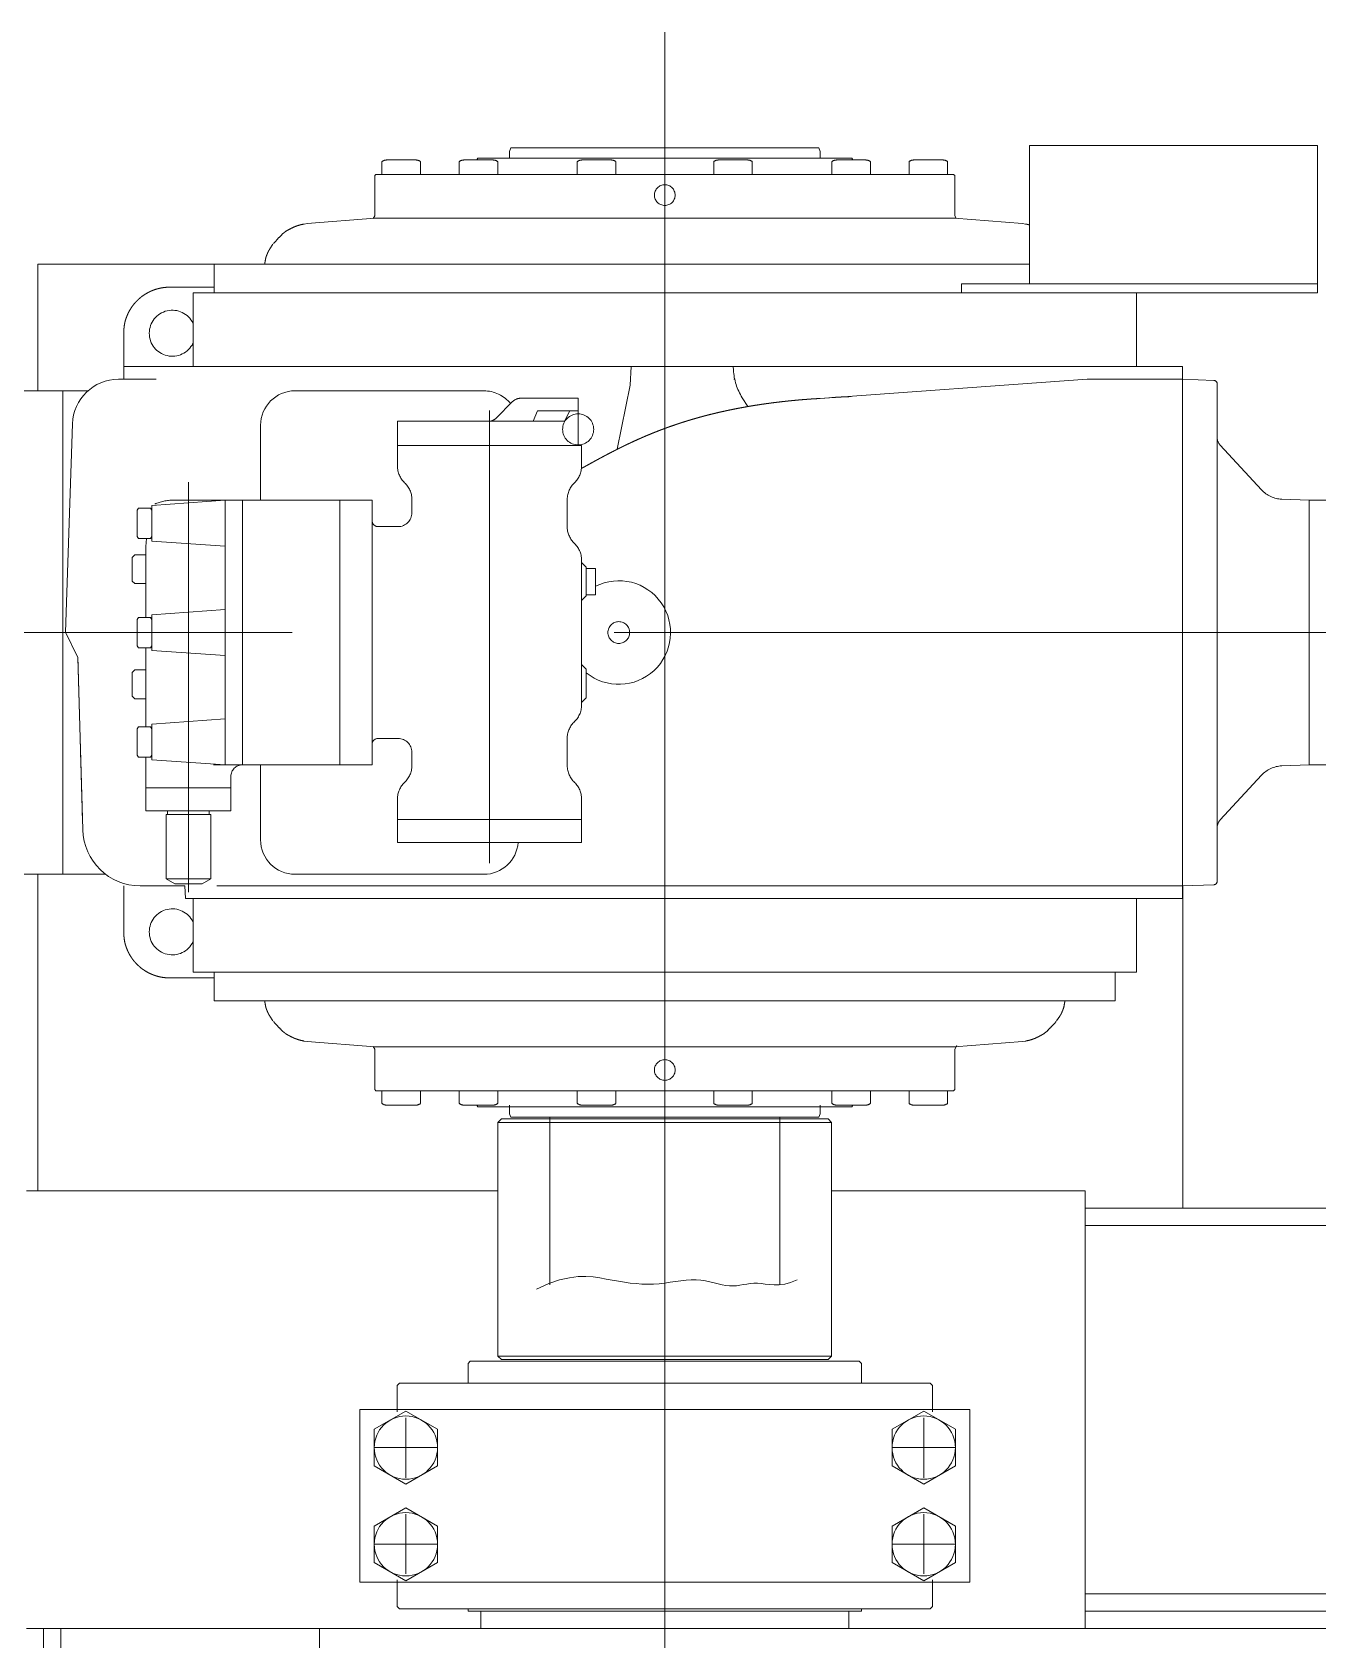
# Model space of a CAD drawing. Extents: x 475189 to 476029, y 1007718 to 1008015.
# Drawn here: x 475704.76 to 475710.75, y 1007783.23 to 1007790.72 of the extents above; entities that cross this region are included whole.
import ezdxf
from ezdxf.enums import TextEntityAlignment as Align

# ---------------------------------------------------------------- set-up
doc = ezdxf.new("R2010")
doc.units = 0
doc.header["$LTSCALE"] = 2
doc.header["$MEASUREMENT"] = 0
doc.linetypes.add('AM_ISO02W050x2', pattern=[3.75, 3, -0.75])
doc.layers.get('0').update_dxf_attribs({"linetype": 'CONTINUOUS', "lineweight": 0})
doc.layers.add('R.B', color=6, linetype='CONTINUOUS', lineweight=0)
doc.layers.add('TEXT', color=1, linetype='CONTINUOUS', lineweight=0)
doc.styles.add('ROMANS', font='ROMANS.SHX')
doc.styles.add('XT03_5', font='romans', dxfattribs={"width": 0.6, "height": 87.5})

# ---------------------------------------------------------------- blocks, each defined once
blk = doc.blocks.new('EXISTING')
at = {"color": 8, "linetype": 'AM_ISO02W050x2'}
for p, q in [((475707.7057, 1007790.7214), (475707.7057, 1007784.6778)), ((475706.982, 1007790.1663), (475706.9878, 1007790.1824)), ((475707.7057, 1007790.1824), (475706.9878, 1007790.1824)), ((475707.7057, 1007790.1824), (475708.4236, 1007790.1824)), ((475708.4294, 1007790.1663), (475708.4236, 1007790.1824)), ((475709.4051, 1007790.1931), (475709.4051, 1007789.5498)), ((475709.4051, 1007790.1931), (475710.7467, 1007790.1931)), ((475710.7467, 1007790.1931), (475710.7467, 1007789.5069)), ((475706.3882, 1007790.0591), (475706.3882, 1007790.1184)), ((475706.5454, 1007790.1261), (475706.4106, 1007790.1261)), ((475706.5679, 1007790.1184), (475706.5679, 1007790.0591)), ((475706.7477, 1007790.0591), (475706.7477, 1007790.1184)), ((475706.905, 1007790.1261), (475706.7702, 1007790.1261)), ((475706.8345, 1007790.1341), (475706.8299, 1007790.1261)), ((475706.915, 1007790.1341), (475706.8345, 1007790.1341)), ((475706.915, 1007790.1341), (475707.7057, 1007790.1341)), ((475707.7057, 1007790.1341), (475706.915, 1007790.1341)), ((475706.9275, 1007790.1184), (475706.9275, 1007790.0591)), ((475706.982, 1007790.1663), (475706.982, 1007790.1341)), ((475707.2981, 1007790.0591), (475707.2981, 1007790.1184)), ((475707.4554, 1007790.1261), (475707.3205, 1007790.1261)), ((475707.4778, 1007790.1184), (475707.4778, 1007790.0591)), ((475707.7057, 1007790.1341), (475708.4965, 1007790.1341)), ((475708.4965, 1007790.1341), (475707.7057, 1007790.1341)), ((475707.9336, 1007790.1184), (475707.9336, 1007790.0591)), ((475707.956, 1007790.1261), (475708.0909, 1007790.1261)), ((475708.1133, 1007790.0591), (475708.1133, 1007790.1184)), ((475708.4294, 1007790.1663), (475708.4294, 1007790.1341)), ((475708.4839, 1007790.1184), (475708.4839, 1007790.0591)), ((475708.4965, 1007790.1341), (475708.5769, 1007790.1341)), ((475708.5064, 1007790.1261), (475708.6412, 1007790.1261)), ((475708.5769, 1007790.1341), (475708.5815, 1007790.1261)), ((475708.6637, 1007790.0591), (475708.6637, 1007790.1184)), ((475708.8435, 1007790.1184), (475708.8435, 1007790.0591)), ((475708.866, 1007790.1261), (475709.0008, 1007790.1261)), ((475709.0233, 1007790.0591), (475709.0233, 1007790.1184)), ((475706.3601, 1007790.0591), (475706.3547, 1007790.0537)), ((475706.3601, 1007790.0591), (475706.3547, 1007790.0537)), ((475706.3547, 1007790.0537), (475706.3547, 1007789.8661)), ((475706.3547, 1007790.0537), (475706.3547, 1007789.917)), ((475706.3601, 1007790.0591), (475706.5692, 1007790.0591)), ((475706.5692, 1007790.0591), (475706.3654, 1007790.0591)), ((475706.3654, 1007790.0591), (475706.5692, 1007790.0591)), ((475706.5556, 1007790.0591), (475706.379, 1007790.0591)), ((475706.5692, 1007790.0591), (475707.7057, 1007790.0591)), ((475708.8422, 1007790.0591), (475707.7057, 1007790.0591)), ((475708.6187, 1007790.0591), (475708.5289, 1007790.0591)), ((475709.0513, 1007790.0591), (475708.8422, 1007790.0591)), ((475709.046, 1007790.0591), (475708.8422, 1007790.0591)), ((475708.8422, 1007790.0591), (475709.046, 1007790.0591)), ((475708.8558, 1007790.0591), (475709.0324, 1007790.0591)), ((475709.0513, 1007790.0591), (475709.0567, 1007790.0537)), ((475709.0513, 1007790.0591), (475709.0567, 1007790.0537)), ((475709.0567, 1007790.0537), (475709.0567, 1007789.8661)), ((475709.0567, 1007790.0537), (475709.0567, 1007789.917)), ((475706.3553, 1007789.855), (475706.04, 1007789.8299)), ((475706.3547, 1007789.8661), (475706.3477, 1007789.8539)), ((475706.3483, 1007789.855), (475709.0631, 1007789.855)), ((475709.0561, 1007789.855), (475709.3714, 1007789.8299)), ((475709.0567, 1007789.8661), (475709.0631, 1007789.855)), ((475709.3714, 1007789.8299), (475709.3865, 1007789.8278)), ((475705.8418, 1007789.6409), (475704.7851, 1007789.6409)), ((475704.7851, 1007789.6409), (475704.7851, 1007789.0512)), ((475705.607, 1007789.6404), (475709.4051, 1007789.6404)), ((475705.607, 1007789.5069), (475705.607, 1007789.6404)), ((475705.3988, 1007789.5337), (475705.3885, 1007789.5334)), ((475705.607, 1007789.5337), (475705.3988, 1007789.5337)), ((475705.5077, 1007789.5069), (475709.9037, 1007789.5069)), ((475705.5077, 1007789.5069), (475705.5077, 1007789.1638)), ((475709.0881, 1007789.5498), (475710.7467, 1007789.5498)), ((475709.0881, 1007789.5498), (475709.0881, 1007789.5069)), ((475709.9037, 1007789.5069), (475710.747, 1007789.5069)), ((475709.9037, 1007789.5069), (475709.9037, 1007789.1638)), ((475705.186, 1007789.3408), (475705.186, 1007789.1048)), ((475705.8196, 1007789.1638), (475705.186, 1007789.1638)), ((475710.1182, 1007789.1638), (475705.8204, 1007789.1638)), ((475707.5449, 1007789.078), (475707.5494, 1007789.1638)), ((475708.0256, 1007789.1479), (475708.0248, 1007789.1638)), ((475710.1182, 1007788.8461), (475710.1182, 1007789.1638)), ((475705.1603, 1007789.1048), (475705.3358, 1007789.1048)), ((475707.5449, 1007789.078), (475707.484, 1007788.7789)), ((475707.5449, 1007789.078), (475707.484, 1007788.7789)), ((475707.5453, 1007789.1048), (475707.5463, 1007789.1048)), ((475708.0279, 1007789.1048), (475708.0293, 1007789.1048)), ((475709.6732, 1007789.1048), (475708.4302, 1007789.0156)), ((475710.1182, 1007789.1048), (475709.6732, 1007789.1048)), ((475710.1182, 1007789.1048), (475710.1182, 1007786.746)), ((475710.1182, 1007789.1048), (475710.2635, 1007789.0997)), ((475710.279, 1007786.7671), (475710.279, 1007789.0837)), ((475704.9015, 1007789.0512), (475704.7085, 1007789.0512)), ((475705.0185, 1007789.0512), (475704.9015, 1007789.0512)), ((475704.9015, 1007788.8443), (475704.9015, 1007789.0512)), ((475706.4227, 1007789.0512), (475705.9831, 1007789.0512)), ((475706.4227, 1007789.0512), (475706.8623, 1007789.0512)), ((475706.9968, 1007789.0007), (475706.9205, 1007788.9244)), ((475707.302, 1007789.0164), (475707.0347, 1007789.0164)), ((475707.302, 1007788.9574), (475707.302, 1007789.0164)), ((475708.0666, 1007789.0189), (475708.0925, 1007788.9779)), ((475708.0666, 1007789.0189), (475708.0925, 1007788.9779)), ((475708.4302, 1007789.0156), (475708.4188, 1007789.015)), ((475708.4302, 1007789.0156), (475708.4188, 1007789.015)), ((475708.429, 1007789.0155), (475708.4895, 1007789.0201)), ((475708.4844, 1007789.0198), (475708.4901, 1007789.0201)), ((475706.9053, 1007788.9091), (475706.4603, 1007788.9091)), ((475706.4603, 1007788.7966), (475706.4603, 1007788.9091)), ((475706.8892, 1007788.9592), (475706.8892, 1007786.8515)), ((475706.9053, 1007788.9091), (475706.9053, 1007788.9091)), ((475707.0929, 1007788.9091), (475706.9054, 1007788.9091)), ((475707.1133, 1007788.9574), (475707.0929, 1007788.9091)), ((475707.0929, 1007788.9091), (475707.2377, 1007788.9091)), ((475707.1133, 1007788.9574), (475707.302, 1007788.9574)), ((475707.2377, 1007788.9091), (475707.2634, 1007788.9574)), ((475707.302, 1007788.9574), (475707.302, 1007788.7966)), ((475704.9015, 1007787.9254), (475704.9015, 1007788.8443)), ((475704.946, 1007788.8975), (475704.9139, 1007787.9272)), ((475705.8223, 1007788.8904), (475705.8223, 1007788.5419)), ((475710.1182, 1007787.9254), (475710.1182, 1007788.8461)), ((475706.4603, 1007788.7966), (475707.3181, 1007788.7966)), ((475706.4603, 1007788.7001), (475706.4603, 1007788.7966)), ((475707.3181, 1007788.7966), (475707.3181, 1007788.7001)), ((475710.4861, 1007788.5894), (475710.2932, 1007788.7982)), ((475705.4864, 1007786.7158), (475705.4864, 1007788.6261)), ((475705.6575, 1007788.5419), (475705.3153, 1007788.5178)), ((475705.6575, 1007788.5419), (475705.4162, 1007788.5419)), ((475705.6575, 1007788.5419), (475705.4162, 1007788.5419)), ((475706.1923, 1007788.5419), (475705.6026, 1007788.5419)), ((475705.6026, 1007788.5419), (475706.1923, 1007788.5419)), ((475705.6026, 1007788.5419), (475706.1923, 1007788.5419)), ((475706.1655, 1007788.5419), (475705.6294, 1007788.5419)), ((475705.6575, 1007787.3089), (475705.6575, 1007788.5419)), ((475705.6575, 1007787.3089), (475705.6575, 1007788.5419)), ((475705.6575, 1007788.5419), (475705.7379, 1007788.5419)), ((475705.6575, 1007788.5419), (475705.7379, 1007788.5419)), ((475705.7379, 1007788.5419), (475705.7379, 1007787.3089)), ((475706.1923, 1007787.3089), (475706.1923, 1007788.5419)), ((475706.1923, 1007788.5419), (475706.3424, 1007788.5419)), ((475706.1923, 1007788.5419), (475706.3424, 1007788.5419)), ((475706.3424, 1007788.5419), (475706.3424, 1007788.4454)), ((475706.5273, 1007788.4829), (475706.5273, 1007788.5458)), ((475707.2511, 1007788.5458), (475707.2511, 1007788.4186)), ((475710.7079, 1007788.5419), (475710.5799, 1007788.5464)), ((475710.7079, 1007788.5419), (475710.7079, 1007787.3089)), ((475710.7079, 1007788.5419), (475710.8687, 1007788.5419)), ((475705.2533, 1007788.5054), (475705.2479, 1007788.496)), ((475705.2479, 1007788.373), (475705.2479, 1007788.496)), ((475705.2533, 1007788.5054), (475705.3099, 1007788.5054)), ((475705.3099, 1007788.5054), (475705.3153, 1007788.496)), ((475705.3153, 1007788.5178), (475705.3153, 1007788.3516)), ((475706.3424, 1007788.4454), (475706.3424, 1007787.4054)), ((475706.3692, 1007788.4186), (475706.463, 1007788.4186)), ((475705.2532, 1007788.3639), (475705.2479, 1007788.373)), ((475705.31, 1007788.3639), (475705.2532, 1007788.3639)), ((475705.2885, 1007788.3275), (475705.2885, 1007787.9961)), ((475705.31, 1007788.3639), (475705.3153, 1007788.373)), ((475705.3153, 1007788.3516), (475705.6575, 1007788.3275)), ((475705.2364, 1007788.2873), (475705.2242, 1007788.2754)), ((475705.2242, 1007788.2754), (475705.2242, 1007788.1651)), ((475705.2885, 1007788.2873), (475705.2364, 1007788.2873)), ((475707.3181, 1007787.588), (475707.3181, 1007788.2628)), ((475707.3395, 1007788.2296), (475707.3181, 1007788.2511)), ((475705.2242, 1007788.1651), (475705.2364, 1007788.1532)), ((475707.3395, 1007788.0956), (475707.3395, 1007788.2296)), ((475707.3395, 1007788.2243), (475707.3824, 1007788.2243)), ((475707.3824, 1007788.2243), (475707.3824, 1007788.101)), ((475705.2364, 1007788.1532), (475705.2885, 1007788.1532)), ((475707.3181, 1007788.0742), (475707.3395, 1007788.0956)), ((475707.3824, 1007788.101), (475707.3395, 1007788.101)), ((475705.6575, 1007788.0326), (475705.3153, 1007788.0085)), ((475705.3153, 1007788.0085), (475705.3153, 1007787.8423)), ((475705.2533, 1007787.9961), (475705.2479, 1007787.9867)), ((475705.2479, 1007787.8637), (475705.2479, 1007787.9867)), ((475705.2533, 1007787.9961), (475705.3099, 1007787.9961)), ((475705.3099, 1007787.9961), (475705.3153, 1007787.9867)), ((475713.4695, 1007787.9254), (475703.6916, 1007787.9254)), ((475704.9015, 1007787.0065), (475704.9015, 1007787.9254)), ((475704.9139, 1007787.9272), (475704.9714, 1007787.8089)), ((475705.2532, 1007787.8546), (475705.2479, 1007787.8637)), ((475705.31, 1007787.8546), (475705.3153, 1007787.8637)), ((475710.1182, 1007787.0047), (475710.1182, 1007787.9254)), ((475704.9941, 1007787.0064), (475704.9714, 1007787.8089)), ((475705.31, 1007787.8546), (475705.2532, 1007787.8546)), ((475705.2885, 1007787.8546), (475705.2885, 1007787.4868)), ((475705.3153, 1007787.8423), (475705.6575, 1007787.8182)), ((475705.2364, 1007787.7512), (475705.2242, 1007787.7393)), ((475705.2242, 1007787.7393), (475705.2242, 1007787.629)), ((475705.2885, 1007787.7512), (475705.2364, 1007787.7512)), ((475707.3181, 1007787.7766), (475707.3395, 1007787.7552)), ((475707.3395, 1007787.7552), (475707.3395, 1007787.6212)), ((475705.2242, 1007787.629), (475705.2364, 1007787.6171)), ((475705.2364, 1007787.6171), (475705.2885, 1007787.6171)), ((475707.3395, 1007787.6212), (475707.3181, 1007787.5997)), ((475705.2533, 1007787.4868), (475705.2479, 1007787.4774)), ((475705.2533, 1007787.4868), (475705.3099, 1007787.4868)), ((475705.3099, 1007787.4868), (475705.3153, 1007787.4774)), ((475705.6575, 1007787.5233), (475705.3153, 1007787.4992)), ((475705.3153, 1007787.4992), (475705.3153, 1007787.333)), ((475705.2479, 1007787.3544), (475705.2479, 1007787.4774)), ((475706.3692, 1007787.4322), (475706.463, 1007787.4322)), ((475707.2511, 1007787.305), (475707.2511, 1007787.4322)), ((475705.2532, 1007787.3453), (475705.2479, 1007787.3544)), ((475705.31, 1007787.3453), (475705.2532, 1007787.3453)), ((475705.2885, 1007787.3453), (475705.2885, 1007787.2017)), ((475705.31, 1007787.3453), (475705.3153, 1007787.3544)), ((475706.3424, 1007787.3089), (475706.3424, 1007787.4054)), ((475706.5273, 1007787.3679), (475706.5273, 1007787.305)), ((475705.3153, 1007787.333), (475705.6575, 1007787.3089)), ((475706.1923, 1007787.3089), (475705.6026, 1007787.3089)), ((475705.8223, 1007786.9604), (475705.8223, 1007787.3089)), ((475706.1923, 1007787.3089), (475706.3424, 1007787.3089)), ((475710.4861, 1007787.2614), (475710.2932, 1007787.0526)), ((475710.7079, 1007787.3089), (475710.5799, 1007787.3044)), ((475710.8687, 1007787.3089), (475710.7079, 1007787.3089)), ((475705.2885, 1007787.0944), (475705.2885, 1007787.2017)), ((475705.2885, 1007787.2017), (475705.6843, 1007787.2017)), ((475705.6843, 1007787.2017), (475705.6843, 1007787.2553)), ((475705.6843, 1007787.2017), (475705.6843, 1007787.0944)), ((475706.4603, 1007787.1507), (475706.4603, 1007787.0542)), ((475707.3181, 1007787.0542), (475707.3181, 1007787.1507)), ((475705.6843, 1007787.0944), (475705.2885, 1007787.0944)), ((475705.3823, 1007787.0773), (475705.3823, 1007786.7788)), ((475705.3893, 1007787.0773), (475705.3823, 1007787.0773)), ((475705.3893, 1007787.0773), (475705.3893, 1007787.0944)), ((475705.5835, 1007787.0773), (475705.3893, 1007787.0773)), ((475705.5835, 1007787.0944), (475705.5835, 1007787.0773)), ((475705.5835, 1007787.0773), (475705.5905, 1007787.0773)), ((475705.5905, 1007787.0773), (475705.5905, 1007786.7788)), ((475706.4603, 1007787.0542), (475707.3181, 1007787.0542)), ((475706.4603, 1007787.0542), (475706.4603, 1007786.947)), ((475707.3181, 1007786.947), (475707.3181, 1007787.0542)), ((475704.9015, 1007786.7996), (475704.9015, 1007787.0065)), ((475710.1182, 1007786.687), (475710.1182, 1007787.0047)), ((475706.4603, 1007786.947), (475707.3181, 1007786.947)), ((475704.9015, 1007786.7996), (475704.7085, 1007786.7996)), ((475704.7851, 1007786.7996), (475704.7851, 1007785.3253)), ((475705.1012, 1007786.7996), (475704.9015, 1007786.7996)), ((475705.186, 1007786.51), (475705.186, 1007786.746)), ((475705.4697, 1007786.746), (475705.262, 1007786.746)), ((475705.4225, 1007786.7556), (475705.3823, 1007786.7788)), ((475705.3823, 1007786.7788), (475705.5905, 1007786.7788)), ((475705.3823, 1007786.7788), (475705.5905, 1007786.7788)), ((475705.5503, 1007786.7556), (475705.4225, 1007786.7556)), ((475705.4728, 1007786.687), (475705.4697, 1007786.746)), ((475705.5503, 1007786.7556), (475705.5905, 1007786.7788)), ((475705.6191, 1007786.746), (475710.1182, 1007786.746)), ((475706.4227, 1007786.7996), (475705.9831, 1007786.7996)), ((475706.4227, 1007786.7996), (475706.8623, 1007786.7996)), ((475706.4227, 1007786.7996), (475706.8623, 1007786.7996)), ((475710.1182, 1007786.746), (475710.2635, 1007786.7511)), ((475710.1193, 1007786.746), (475710.1193, 1007785.2449)), ((475705.8196, 1007786.687), (475705.4728, 1007786.687)), ((475705.5077, 1007786.3439), (475705.5077, 1007786.687)), ((475710.1182, 1007786.687), (475705.8204, 1007786.687)), ((475709.9037, 1007786.3439), (475709.9037, 1007786.687)), ((475705.3988, 1007786.3171), (475705.3885, 1007786.3174)), ((475705.607, 1007786.3171), (475705.3988, 1007786.3171)), ((475705.5077, 1007786.3439), (475709.9037, 1007786.3439)), ((475705.607, 1007786.3439), (475705.607, 1007786.2104)), ((475709.8044, 1007786.3439), (475709.8044, 1007786.2104)), ((475705.607, 1007786.2104), (475709.8044, 1007786.2104)), ((475705.7484, 1007786.2104), (475705.7484, 1007786.2104)), ((475706.3553, 1007785.9958), (475706.04, 1007786.0209)), ((475706.3547, 1007785.9847), (475706.3477, 1007785.9969)), ((475706.3483, 1007785.9958), (475707.7276, 1007785.9958)), ((475706.3483, 1007785.9958), (475709.0631, 1007785.9958)), ((475707.7057, 1007785.9958), (475709.0631, 1007785.9958)), ((475709.0561, 1007785.9958), (475709.3714, 1007786.0209)), ((475709.0567, 1007785.9847), (475709.0666, 1007786.0019)), ((475706.3547, 1007785.7971), (475706.3547, 1007785.9847)), ((475706.3547, 1007785.7971), (475706.3547, 1007785.9338)), ((475709.0567, 1007785.7971), (475709.0567, 1007785.9847)), ((475709.0567, 1007785.7971), (475709.0567, 1007785.9338)), ((475706.3601, 1007785.7917), (475706.3547, 1007785.7971)), ((475706.3601, 1007785.7917), (475706.3547, 1007785.7971)), ((475706.3601, 1007785.7917), (475706.5692, 1007785.7917)), ((475706.3654, 1007785.7917), (475706.5692, 1007785.7917)), ((475706.5692, 1007785.7917), (475706.3654, 1007785.7917)), ((475706.5556, 1007785.7917), (475706.379, 1007785.7917)), ((475706.3882, 1007785.7917), (475706.3882, 1007785.7324)), ((475706.5679, 1007785.7324), (475706.5679, 1007785.7917)), ((475706.5692, 1007785.7917), (475707.7057, 1007785.7917)), ((475706.7477, 1007785.7917), (475706.7477, 1007785.7324)), ((475706.9275, 1007785.7324), (475706.9275, 1007785.7917)), ((475707.2981, 1007785.7917), (475707.2981, 1007785.7324)), ((475707.4778, 1007785.7324), (475707.4778, 1007785.7917)), ((475708.8422, 1007785.7917), (475707.7057, 1007785.7917)), ((475707.9336, 1007785.7324), (475707.9336, 1007785.7917)), ((475708.1133, 1007785.7917), (475708.1133, 1007785.7324)), ((475708.4839, 1007785.7324), (475708.4839, 1007785.7917)), ((475708.6187, 1007785.7917), (475708.5289, 1007785.7917)), ((475708.6637, 1007785.7917), (475708.6637, 1007785.7324)), ((475708.8422, 1007785.7917), (475709.046, 1007785.7917)), ((475709.046, 1007785.7917), (475708.8422, 1007785.7917)), ((475709.0513, 1007785.7917), (475708.8422, 1007785.7917)), ((475708.8435, 1007785.7324), (475708.8435, 1007785.7917)), ((475708.8558, 1007785.7917), (475709.0324, 1007785.7917)), ((475709.0233, 1007785.7917), (475709.0233, 1007785.7324)), ((475709.0513, 1007785.7917), (475709.0567, 1007785.7971)), ((475709.0513, 1007785.7917), (475709.0567, 1007785.7971)), ((475706.5454, 1007785.7247), (475706.4106, 1007785.7247)), ((475706.905, 1007785.7247), (475706.7702, 1007785.7247)), ((475706.8345, 1007785.7167), (475706.8299, 1007785.7247)), ((475706.915, 1007785.7167), (475706.8345, 1007785.7167)), ((475707.7057, 1007785.7167), (475706.915, 1007785.7167)), ((475706.915, 1007785.7167), (475707.7057, 1007785.7167)), ((475706.982, 1007785.6845), (475706.982, 1007785.7247)), ((475706.982, 1007785.6845), (475706.982, 1007785.7247)), ((475706.982, 1007785.6845), (475706.982, 1007785.7167)), ((475707.4554, 1007785.7247), (475707.3205, 1007785.7247)), ((475708.4965, 1007785.7167), (475707.7057, 1007785.7167)), ((475707.7057, 1007785.7167), (475708.4965, 1007785.7167)), ((475707.956, 1007785.7247), (475708.0909, 1007785.7247)), ((475708.4294, 1007785.6845), (475708.4294, 1007785.7247)), ((475708.4294, 1007785.6845), (475708.4294, 1007785.7167)), ((475708.4965, 1007785.7167), (475708.5769, 1007785.7167)), ((475708.5064, 1007785.7247), (475708.6412, 1007785.7247)), ((475708.5769, 1007785.7167), (475708.5815, 1007785.7247)), ((475708.866, 1007785.7247), (475709.0008, 1007785.7247)), ((475706.9284, 1007785.6443), (475706.9444, 1007785.6604)), ((475706.9284, 1007785.6443), (475707.7057, 1007785.6443)), ((475706.9284, 1007785.6443), (475706.9284, 1007784.556)), ((475707.7057, 1007785.6604), (475706.9444, 1007785.6604)), ((475706.982, 1007785.6845), (475706.9878, 1007785.6684)), ((475706.982, 1007785.6845), (475706.9878, 1007785.6684)), ((475706.982, 1007785.6845), (475706.9878, 1007785.6684)), ((475707.7057, 1007785.6684), (475706.9878, 1007785.6684)), ((475707.7057, 1007785.6684), (475706.9878, 1007785.6684)), ((475707.7057, 1007785.6684), (475706.9878, 1007785.6684)), ((475707.1696, 1007785.6684), (475707.1696, 1007784.8881)), ((475707.7057, 1007785.6684), (475708.4236, 1007785.6684)), ((475707.7057, 1007785.6684), (475708.4236, 1007785.6684)), ((475707.7057, 1007785.6604), (475708.467, 1007785.6604)), ((475708.483, 1007785.6443), (475707.7057, 1007785.6443)), ((475708.2418, 1007785.6684), (475708.2418, 1007784.8881)), ((475708.4294, 1007785.6845), (475708.4236, 1007785.6684)), ((475708.4294, 1007785.6845), (475708.4236, 1007785.6684)), ((475708.483, 1007785.6443), (475708.467, 1007785.6604)), ((475708.483, 1007785.6443), (475708.483, 1007784.556)), ((475706.9284, 1007785.3253), (475704.7315, 1007785.3253)), ((475709.6636, 1007785.3253), (475708.483, 1007785.3253)), ((475709.6636, 1007785.3253), (475709.6636, 1007783.2881)), ((475707.7057, 1007784.5706), (475707.7057, 1007783.9198)), ((475706.789, 1007784.5211), (475706.7997, 1007784.5319)), ((475706.789, 1007784.5211), (475706.789, 1007784.43)), ((475706.7997, 1007784.5319), (475707.7057, 1007784.5319)), ((475706.9284, 1007784.556), (475707.7057, 1007784.556)), ((475706.9284, 1007784.556), (475706.9444, 1007784.5399)), ((475707.7057, 1007784.5399), (475706.9444, 1007784.5399)), ((475708.483, 1007784.556), (475707.7057, 1007784.556)), ((475707.7057, 1007784.5399), (475708.467, 1007784.5399)), ((475708.6117, 1007784.5319), (475707.7057, 1007784.5319)), ((475708.483, 1007784.556), (475708.467, 1007784.5399)), ((475708.6224, 1007784.5211), (475708.6117, 1007784.5319)), ((475708.6224, 1007784.5211), (475708.6224, 1007784.43)), ((475706.47, 1007784.43), (475706.4593, 1007784.4193)), ((475706.4593, 1007784.296), (475706.4593, 1007784.4193)), ((475707.7057, 1007784.43), (475706.47, 1007784.43)), ((475707.7057, 1007784.43), (475708.9414, 1007784.43)), ((475708.9414, 1007784.43), (475708.9521, 1007784.4193)), ((475708.9521, 1007784.296), (475708.9521, 1007784.4193)), ((475707.7057, 1007784.3067), (475706.285, 1007784.3067)), ((475706.285, 1007784.3067), (475706.285, 1007783.5026)), ((475706.4995, 1007783.9891), (475706.4995, 1007784.2679)), ((475707.7057, 1007784.3067), (475709.1264, 1007784.3067)), ((475708.9119, 1007783.9891), (475708.9119, 1007784.2679)), ((475709.1264, 1007784.3067), (475709.1264, 1007783.5026)), ((475706.352, 1007784.1298), (475706.6469, 1007784.1298)), ((475709.0594, 1007784.1298), (475708.7645, 1007784.1298)), ((475706.4995, 1007783.8201), (475706.4995, 1007783.5413)), ((475708.9119, 1007783.8201), (475708.9119, 1007783.5413)), ((475706.6469, 1007783.6795), (475706.352, 1007783.6795)), ((475708.7645, 1007783.6795), (475709.0594, 1007783.6795)), ((475707.7057, 1007783.5026), (475706.285, 1007783.5026)), ((475706.4593, 1007783.5133), (475706.4593, 1007783.39)), ((475707.7057, 1007783.5026), (475709.1264, 1007783.5026)), ((475708.9521, 1007783.5133), (475708.9521, 1007783.39)), ((475706.47, 1007783.3792), (475706.4593, 1007783.39)), ((475707.7057, 1007783.3792), (475706.47, 1007783.3792)), ((475706.789, 1007783.3685), (475706.789, 1007783.3792)), ((475707.7057, 1007783.3685), (475706.789, 1007783.3685)), ((475706.8479, 1007783.3685), (475706.8479, 1007783.2881)), ((475707.7057, 1007783.3792), (475708.9414, 1007783.3792)), ((475707.7057, 1007783.3685), (475708.6224, 1007783.3685)), ((475708.5635, 1007783.3685), (475708.5635, 1007783.2881)), ((475708.6224, 1007783.3685), (475708.6224, 1007783.3792)), ((475708.9414, 1007783.3792), (475708.9521, 1007783.39)), ((475709.6636, 1007783.2881), (475704.7315, 1007783.2881)), ((475704.8923, 1007783.2881), (475704.8923, 1007762.2729)), ((475706.0974, 1007783.2881), (475706.0974, 1007781.0901))]:
    blk.add_line(p, q, dxfattribs=at)
at = {"color": 8}
for p, q in [((475707.7057, 1007787.9254), (475707.7057, 1007755.384)), ((475715.6948, 1007785.2449), (475709.6636, 1007785.2449)), ((475715.6948, 1007785.1645), (475709.6636, 1007785.1645)), ((475715.6948, 1007783.449), (475709.6636, 1007783.449)), ((475715.6948, 1007783.3685), (475709.6636, 1007783.3685)), ((475704.8119, 1007783.2881), (475704.8119, 1007762.2729)), ((475706.0974, 1007783.2881), (475730.1963, 1007783.2881))]:
    blk.add_line(p, q, dxfattribs=at)
at = {"color": 8, "linetype": 'AM_ISO02W050x2'}
for points in [[(475706.04, 1007789.8299), (475706.0249, 1007789.8278, -0.018381), (475706.0098, 1007789.8246, -0.016567), (475705.9949, 1007789.8204, -0.017733), (475705.98, 1007789.8148, -0.021459), (475705.9653, 1007789.8079, -0.01681), (475705.9516, 1007789.8007, -0.006723), (475705.9394, 1007789.7936, -0.022811), (475705.9254, 1007789.7826, -0.039144), (475705.9065, 1007789.7636, -0.019723), (475705.8831, 1007789.7374, -0.010477)], [(475705.8802, 1007789.7334), (475705.8659, 1007789.7126, -0.011816), (475705.8621, 1007789.7062, -0.010758), (475705.8585, 1007789.6997, -0.011701), (475705.8553, 1007789.6929, -0.014081), (475705.8523, 1007789.6857, -0.010844), (475705.8497, 1007789.6789, -0.003979), (475705.8475, 1007789.6726, -0.015045), (475705.8455, 1007789.6644, -0.025873), (475705.8433, 1007789.6517, -0.00867), (475705.8418, 1007789.6404, -0.006785)], [(475705.8802, 1007786.1174), (475705.8659, 1007786.1382, 0.011816), (475705.8621, 1007786.1446, 0.010758), (475705.8585, 1007786.1511, 0.011701), (475705.8553, 1007786.1579, 0.014081), (475705.8523, 1007786.1651, 0.010844), (475705.8497, 1007786.1719, 0.003979), (475705.8475, 1007786.1782, 0.015045), (475705.8455, 1007786.1864, 0.025873), (475705.8433, 1007786.1991, 0.00867), (475705.8418, 1007786.2104, 0.006785)], [(475709.5312, 1007786.1174), (475709.5455, 1007786.1382, -0.011816), (475709.5493, 1007786.1446, -0.010758), (475709.5529, 1007786.1511, -0.011701), (475709.5561, 1007786.1579, -0.014081), (475709.5591, 1007786.1651, -0.010844), (475709.5617, 1007786.1719, -0.003979), (475709.5639, 1007786.1782, -0.015045), (475709.5659, 1007786.1864, -0.025873), (475709.5681, 1007786.1991, -0.00867), (475709.5696, 1007786.2104, -0.006785)], [(475706.04, 1007786.0209), (475706.0249, 1007786.023, 0.018381), (475706.0098, 1007786.0262, 0.016567), (475705.9949, 1007786.0304, 0.017733), (475705.98, 1007786.036, 0.021459), (475705.9653, 1007786.0429, 0.01681), (475705.9516, 1007786.0501, 0.006723), (475705.9394, 1007786.0572, 0.022811), (475705.9254, 1007786.0682, 0.039144), (475705.9065, 1007786.0872, 0.019723), (475705.8831, 1007786.1134, 0.010477)], [(475709.3714, 1007786.0209), (475709.3865, 1007786.023, -0.018381), (475709.4016, 1007786.0262, -0.016567), (475709.4165, 1007786.0304, -0.017733), (475709.4314, 1007786.036, -0.021459), (475709.4461, 1007786.0429, -0.01681), (475709.4598, 1007786.0501, -0.006723), (475709.472, 1007786.0572, -0.022811), (475709.486, 1007786.0682, -0.039144), (475709.5049, 1007786.0872, -0.019723), (475709.5283, 1007786.1134, -0.010477)]]:
    blk.add_lwpolyline(points, format="xyb", dxfattribs=at)
blk.add_lwpolyline([(475707.1075, 1007784.8683), (475707.165, 1007784.8933), (475707.2159, 1007784.9105), (475707.2612, 1007784.9211), (475707.3016, 1007784.9262), (475707.338, 1007784.927), (475707.3714, 1007784.9247), (475707.4024, 1007784.9202), (475707.432, 1007784.9148), (475707.461, 1007784.9095), (475707.4894, 1007784.9045), (475707.5174, 1007784.9), (475707.545, 1007784.8963), (475707.5722, 1007784.8933), (475707.5992, 1007784.8914), (475707.6259, 1007784.8906), (475707.6523, 1007784.8911), (475707.6787, 1007784.893), (475707.7048, 1007784.8959), (475707.7305, 1007784.8995), (475707.7559, 1007784.9032), (475707.7808, 1007784.9067), (475707.8051, 1007784.9095), (475707.8288, 1007784.9111), (475707.8517, 1007784.9112), (475707.8738, 1007784.9095), (475707.8952, 1007784.9063), (475707.9157, 1007784.902), (475707.9355, 1007784.8972), (475707.9546, 1007784.8924), (475707.973, 1007784.8881), (475707.9907, 1007784.8846), (475708.0078, 1007784.8827), (475708.0242, 1007784.8824), (475708.0403, 1007784.8837), (475708.056, 1007784.8859), (475708.0717, 1007784.8886), (475708.0875, 1007784.8914), (475708.1035, 1007784.8937), (475708.1199, 1007784.8951), (475708.137, 1007784.8951), (475708.1548, 1007784.8935), (475708.1737, 1007784.891), (475708.1939, 1007784.8886), (475708.2155, 1007784.8871), (475708.2389, 1007784.8877), (475708.2643, 1007784.8911), (475708.2919, 1007784.8984), (475708.322, 1007784.9105)], dxfattribs=at)
for points in [[(475706.6469, 1007784.2149), (475706.4995, 1007784.3), (475706.352, 1007784.2149), (475706.352, 1007784.0447), (475706.4995, 1007783.9596), (475706.6469, 1007784.0447)], [(475708.7645, 1007784.2149), (475708.9119, 1007784.3), (475709.0594, 1007784.2149), (475709.0594, 1007784.0447), (475708.9119, 1007783.9596), (475708.7645, 1007784.0447)], [(475706.6469, 1007783.5943), (475706.4995, 1007783.5092), (475706.352, 1007783.5943), (475706.352, 1007783.7646), (475706.4995, 1007783.8497), (475706.6469, 1007783.7646)], [(475708.7645, 1007783.5943), (475708.9119, 1007783.5092), (475709.0594, 1007783.5943), (475709.0594, 1007783.7646), (475708.9119, 1007783.8497), (475708.7645, 1007783.7646)]]:
    blk.add_lwpolyline(points, close=True, dxfattribs=at)
for centre, radius in [((475707.7057, 1007789.9626), 0.0482), ((475707.302, 1007788.8717), 0.0724), ((475707.4913, 1007787.9254), 0.0509), ((475707.7057, 1007785.8882), 0.0482)]:
    blk.add_circle(centre, radius, dxfattribs=at)
for centre, radius, start, end in [((475706.4106, 1007790.0895), 0.0366, 90, 127.87886), ((475706.5454, 1007790.0895), 0.0366, 52.12114, 90), ((475706.7702, 1007790.0895), 0.0366, 90, 127.87886), ((475706.905, 1007790.0895), 0.0366, 52.12114, 90), ((475707.3205, 1007790.0895), 0.0366, 90, 127.87886), ((475707.4554, 1007790.0895), 0.0366, 52.12114, 90), ((475707.956, 1007790.0895), 0.0366, 90, 127.87886), ((475708.0909, 1007790.0895), 0.0366, 52.12114, 90), ((475708.5064, 1007790.0895), 0.0366, 90, 127.87886), ((475708.6412, 1007790.0895), 0.0366, 52.12114, 90), ((475708.866, 1007790.0895), 0.0366, 90, 127.87886), ((475709.0008, 1007790.0895), 0.0366, 52.12114, 90), ((475709.3506, 1007789.6218), 0.2091, 75.89333, 80.10541), ((475709.3448, 1007789.5974), 0.2341, 75.07825, 75.97837), ((475705.3997, 1007789.318), 0.216, 117.47357, 120.20231), ((475705.3993, 1007789.3181), 0.2157, 114.6711, 117.39778), ((475705.3993, 1007789.3184), 0.2155, 111.98607, 114.71211), ((475705.3991, 1007789.3183), 0.2154, 109.19155, 111.91493), ((475705.3992, 1007789.3184), 0.2154, 106.50781, 109.23079), ((475705.3989, 1007789.3184), 0.2153, 103.71456, 106.4388), ((475705.3991, 1007789.3185), 0.2153, 101.03119, 103.75846), ((475705.3987, 1007789.3191), 0.2146, 98.22915, 100.96914), ((475705.399, 1007789.3185), 0.2152, 95.53971, 98.27582), ((475705.399, 1007789.3152), 0.2185, 92.74531, 95.44611), ((475705.4003, 1007789.318), 0.2163, 147.68965, 150.40136), ((475705.3962, 1007789.3213), 0.2111, 145.07356, 147.8622), ((475705.3992, 1007789.3189), 0.215, 142.25826, 144.99458), ((475705.4003, 1007789.3181), 0.2164, 139.54423, 142.26399), ((475705.399, 1007789.3189), 0.2148, 136.74137, 139.48657), ((475705.3993, 1007789.3189), 0.215, 134.04689, 136.79718), ((475705.3993, 1007789.3186), 0.2152, 131.22349, 133.98), ((475705.4, 1007789.318), 0.2162, 128.51542, 131.26662), ((475705.4002, 1007789.3173), 0.2169, 125.69236, 128.43664), ((475705.3998, 1007789.3181), 0.2159, 122.98513, 125.73631), ((475705.3996, 1007789.3179), 0.216, 120.17265, 122.90996), ((475705.3521, 1007789.3337), 0.1657, 168.28858, 174.52514), ((475705.3723, 1007789.3303), 0.1862, 164.91751, 168.50753), ((475705.7674, 1007789.1871), 0.6059, 160.70622, 161.56554), ((475705.4089, 1007789.3133), 0.2259, 158.32711, 160.8635), ((475705.3696, 1007789.3333), 0.182, 156.2755, 159.61452), ((475705.3972, 1007789.3207), 0.2124, 153.35492, 156.14792), ((475705.4127, 1007789.3112), 0.2305, 150.44434, 152.97682), ((475705.4112, 1007789.3193), 0.1072, 25.8421, 334.1579), ((475705.6303, 1007789.2874), 0.4475, 172.01891, 173.14921), ((475708.2933, 1007789.1619), 0.2681, 183, 212.24995), ((475705.1603, 1007788.8904), 0.2144, 90, 178.10391), ((475710.2629, 1007789.0837), 0.0161, 0, 88), ((475705.9831, 1007788.8904), 0.1608, 90, 180), ((475706.8623, 1007788.8904), 0.1608, 38.88008, 90), ((475706.8623, 1007788.8904), 0.1608, 38.88008, 90), ((475707.0347, 1007788.9628), 0.0536, 90, 135.00009), ((475708.5445, 1007786.3739), 2.6429, 99.1813, 99.44553), ((475708.5445, 1007786.3739), 2.6429, 99.1813, 99.44553), ((475708.5402, 1007786.3995), 2.6169, 98.90971, 99.17645), ((475708.5402, 1007786.3995), 2.6169, 98.90971, 99.17645), ((475708.5425, 1007786.3861), 2.6305, 98.64993, 98.91505), ((475708.5425, 1007786.3861), 2.6305, 98.64993, 98.91505), ((475708.5507, 1007786.329), 2.6883, 98.37968, 98.63899), ((475708.5507, 1007786.329), 2.6883, 98.37968, 98.63899), ((475708.5565, 1007786.2887), 2.7289, 98.12297, 98.37759), ((475708.5565, 1007786.2887), 2.7289, 98.12297, 98.37759), ((475708.5638, 1007786.2337), 2.7844, 97.86203, 98.11096), ((475708.5638, 1007786.2337), 2.7844, 97.86203, 98.11096), ((475708.5704, 1007786.1856), 2.8329, 97.61811, 97.86179), ((475708.5704, 1007786.1856), 2.8329, 97.61811, 97.86179), ((475708.5792, 1007786.1146), 2.9045, 97.36808, 97.60525), ((475708.5792, 1007786.1146), 2.9045, 97.36808, 97.60525), ((475708.5847, 1007786.0722), 2.9473, 97.13498, 97.36786), ((475708.5847, 1007786.0722), 2.9473, 97.13498, 97.36786), ((475708.589, 1007786.0334), 2.9863, 96.89381, 97.12329), ((475708.589, 1007786.0334), 2.9863, 96.89381, 97.12329), ((475708.5923, 1007786.0062), 3.0136, 96.66871, 96.89539), ((475708.5923, 1007786.0062), 3.0136, 96.66871, 96.89539), ((475708.5962, 1007785.9689), 3.0512, 96.43669, 96.66026), ((475708.5962, 1007785.9689), 3.0512, 96.43669, 96.66026), ((475708.5987, 1007785.9479), 3.0723, 96.21705, 96.43856), ((475708.5987, 1007785.9479), 3.0723, 96.21705, 96.43856), ((475708.6006, 1007785.9255), 3.0948, 95.98773, 96.2074), ((475708.6006, 1007785.9255), 3.0948, 95.98773, 96.2074), ((475708.6019, 1007785.915), 3.1054, 95.77244, 95.99083), ((475708.6019, 1007785.915), 3.1054, 95.77244, 95.99083), ((475708.603, 1007785.901), 3.1194, 95.54869, 95.76592), ((475708.603, 1007785.901), 3.1194, 95.54869, 95.76592), ((475708.6035, 1007785.8969), 3.1235, 95.33386, 95.55047), ((475708.6035, 1007785.8969), 3.1235, 95.33386, 95.55047), ((475708.6034, 1007785.8937), 3.1267, 95.11187, 95.32798), ((475708.6034, 1007785.8937), 3.1267, 95.11187, 95.32798), ((475708.6031, 1007785.8994), 3.121, 94.89899, 95.11529), ((475708.6031, 1007785.8994), 3.121, 94.89899, 95.11529), ((475708.6017, 1007785.9132), 3.1072, 94.67736, 94.89445), ((475708.6017, 1007785.9132), 3.1072, 94.67736, 94.89445), ((475708.6006, 1007785.9287), 3.0917, 94.46266, 94.68071), ((475708.6006, 1007785.9287), 3.0917, 94.46266, 94.68071), ((475708.5989, 1007785.9476), 3.0726, 94.23943, 94.45869), ((475708.5989, 1007785.9476), 3.0726, 94.23943, 94.45869), ((475708.597, 1007785.9772), 3.043, 94.02283, 94.24417), ((475708.597, 1007785.9772), 3.043, 94.02283, 94.24417), ((475708.5936, 1007786.0225), 2.9976, 93.79453, 94.0192), ((475708.5936, 1007786.0225), 2.9976, 93.79453, 94.0192), ((475708.593, 1007786.0375), 2.9825, 93.57573, 93.8015), ((475708.593, 1007786.0375), 2.9825, 93.57573, 93.8015), ((475708.5934, 1007786.0256), 2.9944, 93.34203, 93.56923), ((475708.5934, 1007786.0256), 2.9944, 93.34203, 93.56923), ((475708.6625, 1007786.3267), 2.699, 93.53446, 93.66174), ((475708.663, 1007786.3142), 2.7114, 93.40306, 93.52885), ((475708.6623, 1007786.3284), 2.6972, 93.27878, 93.40537), ((475708.6589, 1007786.3829), 2.6427, 93.14358, 93.27275), ((475708.6582, 1007786.3963), 2.6292, 93.01554, 93.1453), ((475708.6591, 1007786.3769), 2.6486, 92.88425, 93.01282), ((475708.6597, 1007786.3692), 2.6564, 92.76038, 92.88843), ((475708.6596, 1007786.3667), 2.6588, 92.62851, 92.75632), ((475708.66, 1007786.3605), 2.6651, 92.50371, 92.63107), ((475708.6606, 1007786.3444), 2.6811, 92.37332, 92.49978), ((475708.6604, 1007786.3515), 2.6741, 92.24931, 92.37606), ((475708.659, 1007786.3812), 2.6444, 92.11623, 92.24447), ((475708.6582, 1007786.4051), 2.6205, 91.98771, 92.11725), ((475708.6568, 1007786.4368), 2.5887, 91.85131, 91.98229), ((475706.8831, 1007788.9628), 0.0536, 270.10264, 314.25888), ((475708.413, 1007786.9531), 2.0487, 107.24356, 107.60438), ((475708.413, 1007786.9531), 2.0487, 107.24356, 107.60438), ((475708.4184, 1007786.9343), 2.0683, 106.8748, 107.23191), ((475708.4184, 1007786.9343), 2.0683, 106.8748, 107.23191), ((475708.4224, 1007786.9213), 2.0819, 106.5228, 106.87665), ((475708.4224, 1007786.9213), 2.0819, 106.5228, 106.87665), ((475708.4281, 1007786.9008), 2.1031, 106.16113, 106.5111), ((475708.4281, 1007786.9008), 2.1031, 106.16113, 106.5111), ((475708.432, 1007786.8874), 2.1171, 105.81454, 106.16123), ((475708.432, 1007786.8874), 2.1171, 105.81454, 106.16123), ((475708.4372, 1007786.8675), 2.1377, 105.46103, 105.80394), ((475708.4372, 1007786.8675), 2.1377, 105.46103, 105.80394), ((475708.4408, 1007786.8544), 2.1512, 105.12149, 105.46131), ((475708.4408, 1007786.8544), 2.1512, 105.12149, 105.46131), ((475708.4456, 1007786.8352), 2.1711, 104.77522, 105.11146), ((475708.4456, 1007786.8352), 2.1711, 104.77522, 105.11146), ((475708.4498, 1007786.8196), 2.1872, 104.44346, 104.7763), ((475708.4498, 1007786.8196), 2.1872, 104.44346, 104.7763), ((475708.4562, 1007786.7927), 2.2149, 104.10239, 104.43062), ((475708.4562, 1007786.7927), 2.2149, 104.10239, 104.43062), ((475708.461, 1007786.7737), 2.2345, 103.77862, 104.1029), ((475708.461, 1007786.7737), 2.2345, 103.77862, 104.1029), ((475708.4675, 1007786.7453), 2.2635, 103.44708, 103.76669), ((475708.4675, 1007786.7453), 2.2635, 103.44708, 103.76669), ((475708.4739, 1007786.7185), 2.2911, 103.13304, 103.44778), ((475708.4739, 1007786.7185), 2.2911, 103.13304, 103.44778), ((475708.4837, 1007786.6737), 2.337, 102.81054, 103.11861), ((475708.4837, 1007786.6737), 2.337, 102.81054, 103.11861), ((475708.492, 1007786.6374), 2.3742, 102.50758, 102.80966), ((475708.492, 1007786.6374), 2.3742, 102.50758, 102.80966), ((475708.5029, 1007786.5852), 2.4275, 102.19743, 102.49231), ((475708.5029, 1007786.5852), 2.4275, 102.19743, 102.49231), ((475708.5102, 1007786.5512), 2.4623, 101.90691, 102.19638), ((475708.5102, 1007786.5512), 2.4623, 101.90691, 102.19638), ((475708.5185, 1007786.5092), 2.5051, 101.61098, 101.89487), ((475708.5185, 1007786.5092), 2.5051, 101.61098, 101.89487), ((475708.5257, 1007786.4739), 2.5411, 101.33094, 101.60972), ((475708.5257, 1007786.4739), 2.5411, 101.33094, 101.60972), ((475708.5358, 1007786.4208), 2.5952, 101.04635, 101.31874), ((475708.5358, 1007786.4208), 2.5952, 101.04635, 101.31874), ((475708.5416, 1007786.3907), 2.6259, 100.77598, 101.04424), ((475708.5416, 1007786.3907), 2.6259, 100.77598, 101.04424), ((475708.5462, 1007786.3642), 2.6527, 100.50181, 100.7669), ((475708.5462, 1007786.3642), 2.6527, 100.50181, 100.7669), ((475708.548, 1007786.3545), 2.6626, 100.23935, 100.50279), ((475708.548, 1007786.3545), 2.6626, 100.23935, 100.50279), ((475708.5487, 1007786.3491), 2.668, 99.96985, 100.23247), ((475708.5487, 1007786.3491), 2.668, 99.96985, 100.23247), ((475708.5482, 1007786.3529), 2.6643, 99.71057, 99.97311), ((475708.5482, 1007786.3529), 2.6643, 99.71057, 99.97311), ((475708.547, 1007786.3579), 2.6591, 99.44091, 99.7038), ((475708.547, 1007786.3579), 2.6591, 99.44091, 99.7038), ((475708.422, 1007786.94), 2.0641, 113.51057, 113.87277), ((475708.422, 1007786.94), 2.0641, 113.51057, 113.87277), ((475708.4194, 1007786.9466), 2.057, 113.15372, 113.517), ((475708.4194, 1007786.9466), 2.057, 113.15372, 113.517), ((475708.4175, 1007786.9502), 2.053, 112.7812, 113.14548), ((475708.4175, 1007786.9502), 2.053, 112.7812, 113.14548), ((475708.415, 1007786.9567), 2.046, 112.42134, 112.7866), ((475708.415, 1007786.9567), 2.046, 112.42134, 112.7866), ((475708.4125, 1007786.9623), 2.0399, 112.04857, 112.41511), ((475708.4125, 1007786.9623), 2.0399, 112.04857, 112.41511), ((475708.4095, 1007786.9701), 2.0315, 111.68539, 112.05321), ((475708.4095, 1007786.9701), 2.0315, 111.68539, 112.05321), ((475708.4064, 1007786.9772), 2.0238, 111.30956, 111.67881), ((475708.4064, 1007786.9772), 2.0238, 111.30956, 111.67881), ((475708.4031, 1007786.9864), 2.014, 110.9459, 111.3167), ((475708.4031, 1007786.9864), 2.014, 110.9459, 111.3167), ((475708.3997, 1007786.9945), 2.0052, 110.56483, 110.93739), ((475708.3997, 1007786.9945), 2.0052, 110.56483, 110.93739), ((475708.3987, 1007786.9976), 2.002, 110.19835, 110.57106), ((475708.3987, 1007786.9976), 2.002, 110.19835, 110.57106), ((475708.4014, 1007786.9893), 2.0107, 109.81656, 110.18759), ((475708.4014, 1007786.9893), 2.0107, 109.81656, 110.18759), ((475708.4028, 1007786.9858), 2.0145, 109.45161, 109.82126), ((475708.4028, 1007786.9858), 2.0145, 109.45161, 109.82126), ((475708.4052, 1007786.9779), 2.0227, 109.07294, 109.44099), ((475708.4052, 1007786.9779), 2.0227, 109.07294, 109.44099), ((475708.4064, 1007786.9749), 2.0259, 108.70962, 109.07637), ((475708.4064, 1007786.9749), 2.0259, 108.70962, 109.07637), ((475708.4084, 1007786.9677), 2.0334, 108.33426, 108.69947), ((475708.4084, 1007786.9677), 2.0334, 108.33426, 108.69947), ((475708.4093, 1007786.9657), 2.0356, 107.97414, 108.33825), ((475708.4093, 1007786.9657), 2.0356, 107.97414, 108.33825), ((475708.4107, 1007786.96), 2.0415, 107.60092, 107.9638), ((475708.4107, 1007786.96), 2.0415, 107.60092, 107.9638), ((475710.3326, 1007788.8346), 0.0536, 180, 222.72648), ((475708.8725, 1007786.028), 3.0814, 117.54281, 117.77694), ((475708.8725, 1007786.028), 3.0814, 117.54281, 117.77694), ((475708.7798, 1007786.2068), 2.88, 117.30112, 117.55281), ((475708.7798, 1007786.2068), 2.88, 117.30112, 117.55281), ((475708.7292, 1007786.3068), 2.7679, 117.05594, 117.31886), ((475708.7292, 1007786.3068), 2.7679, 117.05594, 117.31886), ((475708.6957, 1007786.3726), 2.6941, 116.78724, 117.05821), ((475708.6957, 1007786.3726), 2.6941, 116.78724, 117.05821), ((475708.6552, 1007786.4539), 2.6033, 116.51789, 116.79888), ((475708.6552, 1007786.4539), 2.6033, 116.51789, 116.79888), ((475708.6028, 1007786.5595), 2.4853, 116.22877, 116.52368), ((475708.6028, 1007786.5595), 2.4853, 116.22877, 116.52368), ((475708.552, 1007786.6644), 2.3688, 115.93765, 116.248), ((475708.552, 1007786.6644), 2.3688, 115.93765, 116.248), ((475708.4919, 1007786.7887), 2.2308, 115.61526, 115.94641), ((475708.4919, 1007786.7887), 2.2308, 115.61526, 115.94641), ((475708.4657, 1007786.8452), 2.1685, 115.29344, 115.63586), ((475708.4657, 1007786.8452), 2.1685, 115.29344, 115.63586), ((475708.449, 1007786.8805), 2.1294, 114.94224, 115.29275), ((475708.449, 1007786.8805), 2.1294, 114.94224, 115.29275), ((475708.4366, 1007786.9082), 2.0991, 114.59796, 114.95432), ((475708.4366, 1007786.9082), 2.0991, 114.59796, 114.95432), ((475708.4304, 1007786.9212), 2.0847, 114.23415, 114.59306), ((475708.4304, 1007786.9212), 2.0847, 114.23415, 114.59306), ((475708.4258, 1007786.9321), 2.0729, 113.87899, 114.2396), ((475708.4258, 1007786.9321), 2.0729, 113.87899, 114.2396), ((475706.5676, 1007788.7005), 0.1072, 180.24393, 226.02156), ((475707.2109, 1007788.7005), 0.1072, 313.97844, 359.75607), ((476309.3223, 1006698.6744), 1245.208, 118.9113737, 118.9114394), ((476309.3225, 1006698.6739), 1245.2085, 118.9113737, 118.9114394), ((475721.1355, 1007763.6943), 28.5606, 118.90818, 118.93184), ((475721.1355, 1007763.6943), 28.5606, 118.90818, 118.93184), ((475714.8853, 1007775.0261), 15.6193, 118.88843, 118.93199), ((475714.8853, 1007775.0261), 15.6193, 118.88843, 118.93199), ((475712.4034, 1007779.5313), 10.4757, 118.842, 118.90741), ((475712.4034, 1007779.5313), 10.4757, 118.842, 118.90741), ((475711.2899, 1007781.5595), 8.162, 118.77817, 118.86263), ((475711.2899, 1007781.5595), 8.162, 118.77817, 118.86263), ((475710.5217, 1007782.9624), 6.5625, 118.69044, 118.79616), ((475710.5217, 1007782.9624), 6.5625, 118.69044, 118.79616), ((475710.0664, 1007783.7985), 5.6105, 118.58698, 118.71136), ((475710.0664, 1007783.7985), 5.6105, 118.58698, 118.71136), ((475709.6939, 1007784.4851), 4.8293, 118.45809, 118.60347), ((475709.6939, 1007784.4851), 4.8293, 118.45809, 118.60347), ((475709.4474, 1007784.9432), 4.3092, 118.31585, 118.4797), ((475709.4474, 1007784.9432), 4.3092, 118.31585, 118.4797), ((475709.2282, 1007785.3522), 3.8451, 118.14689, 118.33164), ((475709.2282, 1007785.3522), 3.8451, 118.14689, 118.33164), ((475709.0875, 1007785.6179), 3.5445, 117.96494, 118.16645), ((475709.0875, 1007785.6179), 3.5445, 117.96494, 118.16645), ((475708.965, 1007785.85), 3.2821, 117.75822, 117.977), ((475708.965, 1007785.85), 3.2821, 117.75822, 117.977), ((475706.4201, 1007788.5448), 0.1072, 0.53505, 47.11261), ((475707.3583, 1007788.5448), 0.1072, 132.88739, 179.46495), ((475705.4162, 1007788.3275), 0.2144, 90, 113.9525), ((475710.5845, 1007788.6803), 0.134, 222.72648, 268), ((475706.463, 1007788.4829), 0.0643, 270, 0), ((475706.3692, 1007788.4454), 0.0268, 180, 270), ((475707.3583, 1007788.4186), 0.1072, 180, 224.15564), ((475705.503, 1007788.3275), 0.2144, 170.22508, 179.99912), ((475707.211, 1007788.2628), 0.1071, 0, 49.0763), ((475707.4913, 1007787.9254), 0.2412, 231.0315, 116.81526), ((479157.7901, 1007885.102), 3454.1892, 181.6140454, 181.6147349), ((479185.9309, 1007885.9197), 3482.3419, 181.6151369, 181.6159833), ((479159.1414, 1007885.1401), 3455.541, 181.6155888, 181.6164426), ((479088.4705, 1007883.1615), 3384.8424, 181.6167077, 181.6175803), ((479169.3979, 1007885.4473), 3465.8021, 181.617589, 181.6184378), ((479390.775, 1007891.6953), 3687.2673, 181.6183296, 181.6191237), ((475707.211, 1007787.588), 0.1071, 310.92371, 0), ((479093.2318, 1007883.2936), 3389.6055, 181.619273, 181.6201493), ((475707.3583, 1007787.4322), 0.1072, 135.84431, 180), ((478608.3707, 1007869.5775), 2904.5505, 181.6201095, 181.6211562), ((475706.3692, 1007787.4054), 0.0268, 90, 180), ((475706.463, 1007787.3679), 0.0643, 0, 90), ((479295.4215, 1007888.9945), 3591.8756, 181.6207106, 181.621506), ((485213.5741, 1008056.5371), 9512.3994, 181.62156947, 181.62184082), ((478652.6637, 1007870.8358), 2948.8614, 181.623093, 181.6242182), ((475705.7379, 1007787.2553), 0.0536, 90, 180), ((475706.4201, 1007787.306), 0.1072, 312.88737, 359.46503), ((475707.3583, 1007787.306), 0.1072, 180.53497, 227.11263), ((475710.5845, 1007787.1705), 0.134, 92, 137.27352), ((478337.8549, 1007861.8936), 2633.9256, 181.6238771, 181.6258163), ((475706.5676, 1007787.1503), 0.1072, 133.97844, 179.75608), ((475707.2109, 1007787.1503), 0.1072, 0.24392, 46.02156), ((482754.626, 1007987.1703), 7052.473, 181.6251131, 181.62606155), ((475710.3326, 1007787.0162), 0.0536, 137.27352, 180), ((475705.262, 1007787.014), 0.2681, 181.62061, 270), ((475705.9831, 1007786.9604), 0.1608, 180, 270), ((475706.8623, 1007786.9604), 0.1608, 270, 355.21981), ((475710.2629, 1007786.7671), 0.0161, 272, 0), ((475705.4112, 1007786.5315), 0.1072, 25.8421, 334.1579), ((475705.6303, 1007786.5634), 0.4475, 186.85079, 187.98109), ((475705.3521, 1007786.5171), 0.1657, 185.47486, 191.71142), ((475705.3723, 1007786.5205), 0.1862, 191.49247, 195.08249), ((475705.7674, 1007786.6637), 0.6059, 198.43446, 199.29378), ((475705.4089, 1007786.5375), 0.2259, 199.1365, 201.67289), ((475705.3696, 1007786.5175), 0.182, 200.38548, 203.7245), ((475705.3972, 1007786.5301), 0.2124, 203.85208, 206.64508), ((475705.4127, 1007786.5396), 0.2305, 207.02318, 209.55566), ((475705.4003, 1007786.5328), 0.2163, 209.59864, 212.31035), ((475705.3962, 1007786.5295), 0.2111, 212.1378, 214.92644), ((475705.3992, 1007786.5319), 0.215, 215.00542, 217.74174), ((475705.4003, 1007786.5327), 0.2164, 217.73601, 220.45577), ((475705.399, 1007786.5319), 0.2148, 220.51343, 223.25863), ((475705.3993, 1007786.5319), 0.215, 223.20282, 225.95311), ((475705.3993, 1007786.5322), 0.2152, 226.02, 228.77651), ((475705.4, 1007786.5328), 0.2162, 228.73338, 231.48458), ((475705.4002, 1007786.5335), 0.2169, 231.56336, 234.30764), ((475705.3998, 1007786.5327), 0.2159, 234.26369, 237.01487), ((475705.3996, 1007786.5329), 0.216, 237.09004, 239.82735), ((475705.3997, 1007786.5328), 0.216, 239.79769, 242.52643), ((475705.3993, 1007786.5327), 0.2157, 242.60222, 245.3289), ((475705.3993, 1007786.5324), 0.2155, 245.28789, 248.01393), ((475705.3991, 1007786.5325), 0.2154, 248.08507, 250.80845), ((475705.3992, 1007786.5324), 0.2154, 250.76921, 253.49219), ((475705.3989, 1007786.5324), 0.2153, 253.5612, 256.28544), ((475705.3991, 1007786.5323), 0.2153, 256.24154, 258.96881), ((475705.3987, 1007786.5317), 0.2146, 259.03086, 261.77085), ((475705.399, 1007786.5323), 0.2152, 261.72418, 264.46029), ((475705.399, 1007786.5356), 0.2185, 264.55389, 267.25469), ((475706.4106, 1007785.7613), 0.0366, 232.12114, 270), ((475706.5454, 1007785.7613), 0.0366, 270, 307.87886), ((475706.7702, 1007785.7613), 0.0366, 232.12114, 270), ((475706.905, 1007785.7613), 0.0366, 270, 307.87886), ((475707.3205, 1007785.7613), 0.0366, 232.12114, 270), ((475707.4554, 1007785.7613), 0.0366, 270, 307.87886), ((475707.956, 1007785.7613), 0.0366, 232.12114, 270), ((475708.0909, 1007785.7613), 0.0366, 270, 307.87886), ((475708.5064, 1007785.7613), 0.0366, 232.12114, 270), ((475708.6412, 1007785.7613), 0.0366, 270, 307.87886), ((475708.866, 1007785.7613), 0.0366, 232.12114, 270), ((475709.0008, 1007785.7613), 0.0366, 270, 307.87886), ((475706.4995, 1007784.1298), 0.1474, 0, 180), ((475708.9119, 1007784.1298), 0.1474, 0, 180), ((475706.4995, 1007784.1298), 0.1474, 180, 0), ((475708.9119, 1007784.1298), 0.1474, 180, 0), ((475706.4995, 1007783.6795), 0.1474, 0, 180), ((475708.9119, 1007783.6795), 0.1474, 0, 180), ((475706.4995, 1007783.6795), 0.1474, 180, 0), ((475708.9119, 1007783.6795), 0.1474, 180, 0)]:
    blk.add_arc(centre, radius, start, end, dxfattribs=at)
at = {"color": 8, "linetype": 'ByBlock', "style": 'ROMANS'}
for tag, height, width, p in [('DIRECTION', 0.5361, 0.85, (475672.3938, 1007828.2391)), ('DN', 1.0722, 0.708333, (475752.5516, 1007802.2382))]:
    blk.add_attdef(tag, text='', height=height, dxfattribs=dict(at, width=width)).set_placement(p, align=Align.MIDDLE_RIGHT)
at = {"color": 8, "style": 'XT03_5', "text_generation_flag": 4, "width": 0.6, "flags": 9}
for p, rotation in [((475706.5948, 1007775.5763), 270), ((475708.8166, 1007766.1034), 90)]:
    blk.add_attdef('KEYWORD', p, '', height=0.0375, rotation=rotation, dxfattribs=at)
at = {"color": 8, "style": 'XT03_5', "width": 0.6, "flags": 9}
for p, rotation in [((475708.8166, 1007775.5763), 270), ((475706.5948, 1007766.1034), 90)]:
    blk.add_attdef('KEYWORD', p, '', height=0.0375, rotation=rotation, dxfattribs=at)
at = {"layer": 'TEXT', "color": 8, "style": 'ROMANS', "width": 0.85, "flags": 8}
blk.add_attdef('WTD', text='', height=1.0722, rotation=180, dxfattribs=at).set_placement((475705.1732, 1007794.2001), align=Align.MIDDLE_CENTER)
blk.add_attdef('WTD', text='', height=1.0722, dxfattribs=at).set_placement((475731.4003, 1007752.4623), align=Align.MIDDLE_CENTER)

msp = doc.modelspace()

# ---------------------------------------------------------------- block references
at = {"layer": 'R.B'}
msp.add_blockref('EXISTING', (0, 0), dxfattribs=at)

doc.saveas('drawing.dxf')
